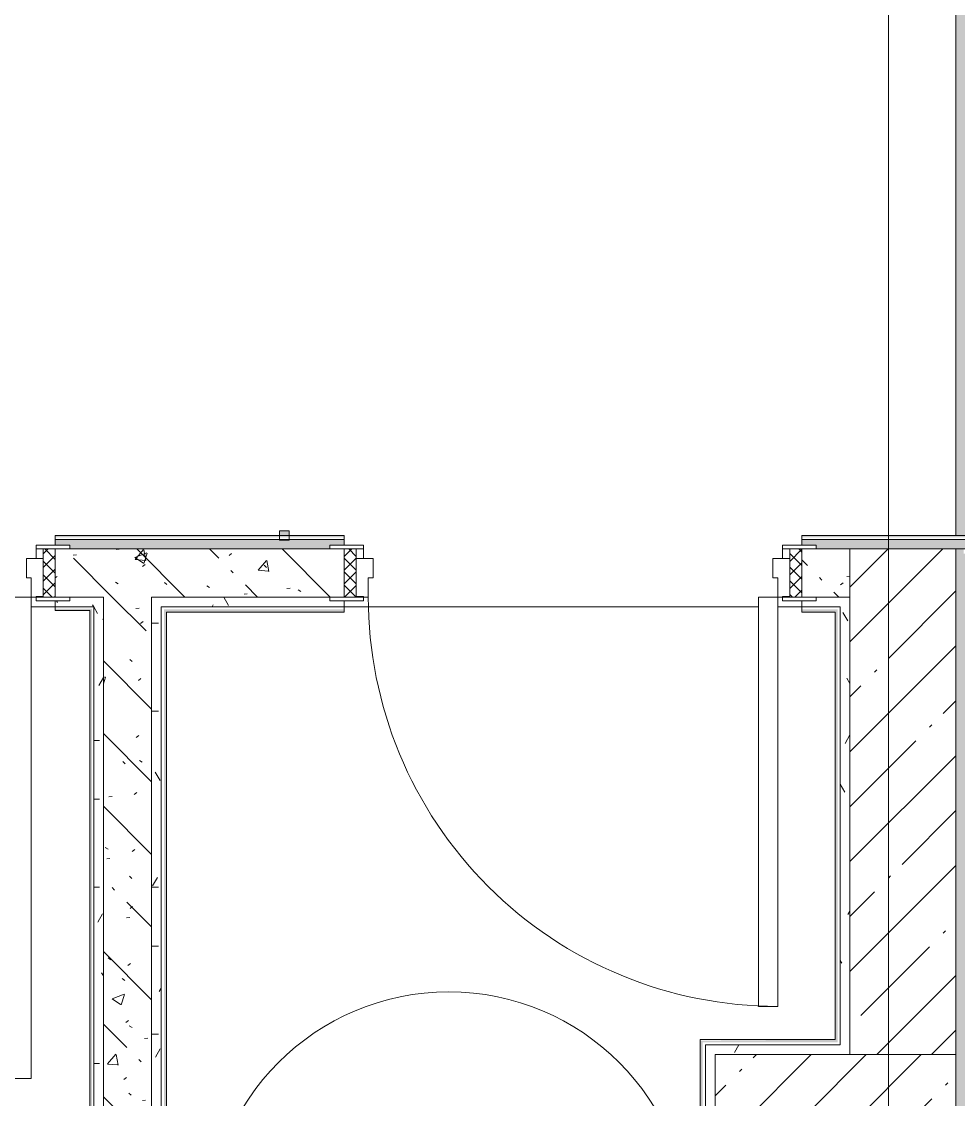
# Model space of a CAD drawing. Header units: millimetres. Extents: x -249154 to 415037, y -45458 to 354837.
# Drawn here: x 82825 to 84770, y 98193 to 100431 of the extents above; entities that cross this region are included whole.
import ezdxf

# ---------------------------------------------------------------- set-up
doc = ezdxf.new("R2010")
doc.units = ezdxf.units.MM
for name, color, linetype, lineweight in [('A-AREA-IDEN', 7, 'Continuous', 9), ('A-DOOR-2', 7, 'Continuous', 5), ('A-DOOR-FRAM-2', 7, 'Continuous', 5), ('A-FLOR', 7, 'Continuous', 9), ('A-WALL', 7, 'Continuous', 5), ('I-WALL', 7, 'Continuous', 5), ('S-COLS', 7, 'Continuous', 9), ('S-COLS-1', 7, 'Continuous', 5), ('Оси', 7, 'Continuous', 9)]:
    doc.layers.add(name, color=color, linetype=linetype, lineweight=lineweight)
doc.layers.add('A-AREA-PATT-1', color=7, linetype='Continuous', lineweight=5, true_color=0xa5bae0, transparency=1)
doc.layers.add('A-FLOR-1', color=7, linetype='Continuous', lineweight=9, true_color=0xeef6ff, transparency=0.5)
for name, color, linetype, lineweight, true_color in [('A-DOOR-1', 7, 'Continuous', 5, 0xc0c0c0), ('A-DOOR-FRAM-1', 7, 'Continuous', 5, 0xc0c0c0), ('A-WALL-1', 9, 'Continuous', 5, 0x808080), ('A-WALL-FNSH-1', 9, 'Continuous', 5, 0x808080)]:
    doc.layers.add(name, color=color, linetype=linetype, lineweight=lineweight, true_color=true_color)
pattern_1 = [(135, (0, 0), (-150.8683, -150.8683), [213.36, -35.56, 7.112, -35.56]), (135, (0, 150.77), (-150.8683, -150.8683), []), (50, (0, 0), (255.05767, -22.3145), [26.67, -293.37]), (355, (0, 0), (-49.3404, 267.4791), [21.336, -234.696]), (100.451, (21.25, -1.86), (205.7195, 245.16356), [22.666, -249.326]), (46.184, (0, 71.12), (379.511, -58.86), [40.005, -440.055]), (96.636, (31.63, 66.2), (332.3634, 346.3991), [33.999, -373.989]), (351.184, (0, 71.12), (332.3669, 346.3953), [32.004, -352.044]), (21, (35.56, 53.34), (212.26017, -143.1711), [26.67, -293.37]), (326, (35.56, 53.34), (86.5224, 257.8632), [21.336, -234.696]), (71.451, (53.25, 41.4), (298.78395, 114.6901), [22.666, -249.326]), (37.5, (0, 0), (4.32385, 118.37751), [6.706, -225.146, 6.706, -231.546, -235.585]), (37.5, (0, 0), (4.32385, 118.37751), [-470.103, 6.706, -228.879]), (7.5, (0, 0), (93.54758, 140.2533), [6.706, -129.134, 6.706, -219.812, -89.789]), (7.5, (0, 0), (93.54758, 140.2533), [-362.356, 6.706, -83.083]), (327.5, (-79.3, 0), (189.82734, -8.02019), [6.706, -82.194, 6.706, -270.662, -368.046]), (327.5, (-79.3, 0), (189.82734, -8.02019), [-366.268, 6.706, -361.34]), (317.5, (-114.86, 0), (207.38114, 35.59764), [6.706, -108.864, 6.706, -177.495, -261.366]), (317.5, (-114.86, 0), (207.38114, 35.59764), [-299.771, 6.706, -254.66])]
pattern_2 = [(0, (0, 0), (243.84, 60.96), [20.117, -162.763, 20.117, -162.763, -975.36]), (0, (0, 0), (243.84, 60.96), [-365.76, 20.117, -345.643, 20.117, -162.763, -426.72]), (0, (0, 0), (243.84, 60.96), [-914.4, 20.117, -101.803, 20.117, -284.683]), (120, (91.44, 30.48), (-174.71291, 180.691634), [20.117, -162.763, 20.117, -162.763, -975.36]), (120, (91.44, 30.48), (-174.71291, 180.691634), [-365.76, 20.117, -345.643, 20.117, -162.763, -426.72]), (120, (91.44, 30.48), (-174.71291, 180.691634), [-914.4, 20.117, -101.803, 20.117, -284.683]), (240, (121.92, 152.4), (-69.12709, -241.651634), [20.117, -162.763, 20.117, -162.763, -975.36]), (240, (121.92, 152.4), (-69.12709, -241.651634), [-365.76, 20.117, -345.643, 20.117, -162.763, -426.72]), (240, (121.92, 152.4), (-69.12709, -241.651634), [-914.4, 20.117, -101.803, 20.117, -284.683])]

# ---------------------------------------------------------------- blocks, each defined once
blk = doc.blocks.new('110_Дверь_СКБ_1Ст_Внутренняя1 - Д-11п 1100x2100h_кладовые _все__ коридор _между помещениями блока столовой__ моечные _все_ 2-32102277-Объем проектирования 1 этажа')
at = {"layer": 'A-DOOR-2'}
h = blk.add_hatch(dxfattribs=at)
h.set_pattern_fill('FP_44', color=256, style=0, pattern_type=2)
h.set_pattern_definition([(135, (1751.41, 114.685), (-14.14214, -14.14214), []), (225, (1751.41, 114.685), (14.14214, -14.14214), [])])
h.paths.add_polyline_path([(537.5, -50), (562.5, -50), (562.5, 50), (537.5, 50)])
at = {"layer": 'A-DOOR-FRAM-2'}
h = blk.add_hatch(dxfattribs=at)
h.set_pattern_fill('FP_45', color=256, style=0, pattern_type=2)
h.set_pattern_definition([(45, (-371.384, 114.685), (-14.1421, 14.1421), []), (135, (-371.384, 114.685), (-14.1421, -14.1421), [])])
h.paths.add_polyline_path([(-512.5, -50), (-512.5, 50), (-537.5, 50), (-537.5, -50)])
at = {"layer": 'A-DOOR-1'}
for p, q in [((-487.5, 1050), (-487.5, 50)), ((-447.5, 1050), (-487.5, 1050)), ((-447.5, 50), (-447.5, 1050)), ((-487.5, 50), (-447.5, 50))]:
    blk.add_line(p, q, dxfattribs=at)
blk.add_arc((-487.5, 50), 1000, 360, 90, dxfattribs=at)
at = {"layer": 'A-DOOR-FRAM-1'}
for p, q in [((-497.5, 58), (-567.5, 58)), ((-567.5, 58), (-567.5, 50)), ((-567.5, 50), (-497.5, 50)), ((-512.5, 50), (-537.5, 50)), ((-537.5, 50), (-537.5, -50)), ((-487.5, 50), (-512.5, 50)), ((-512.5, 50), (-512.5, -30)), ((-512.5, -50), (-512.5, 50)), ((-497.5, 50), (-512.5, 50)), ((-512.5, 50), (-512.5, 49)), ((-512.5, 49), (-497.5, 49)), ((-497.5, 50), (-497.5, 58)), ((-497.5, 49), (-497.5, 50)), ((-487.5, 10), (-487.5, 50)), ((512.5, 50), (512.5, 10)), ((537.5, 50), (512.5, 50)), ((592.5, 58), (522.5, 58)), ((522.5, 58), (522.5, 50)), ((537.5, 50), (522.5, 50)), ((522.5, 50), (522.5, 49)), ((522.5, 50), (592.5, 50)), ((522.5, 49), (537.5, 49)), ((537.5, -30), (537.5, 50)), ((562.5, 50), (537.5, 50)), ((537.5, 50), (537.5, -50)), ((537.5, 49), (537.5, 50)), ((562.5, -50), (562.5, 50)), ((592.5, 50), (592.5, 58)), ((-477.5, 10), (-487.5, 10)), ((-477.5, -30), (-477.5, 10)), ((512.5, 10), (502.5, 10)), ((502.5, 10), (502.5, -30)), ((-512.5, -30), (-477.5, -30)), ((-497.5, -30), (-512.5, -30)), ((-512.5, -30), (-512.5, -50)), ((-497.5, -50), (-497.5, -30)), ((502.5, -30), (537.5, -30)), ((537.5, -30), (522.5, -30)), ((522.5, -30), (522.5, -50)), ((537.5, -50), (537.5, -30)), ((-497.5, -50), (-567.5, -50)), ((-567.5, -50), (-567.5, -58)), ((-567.5, -58), (-497.5, -58)), ((-537.5, -50), (-512.5, -50)), ((-512.5, -50), (-497.5, -50)), ((-497.5, -58), (-497.5, -50)), ((522.5, -50), (537.5, -50)), ((592.5, -50), (522.5, -50)), ((522.5, -50), (522.5, -58)), ((522.5, -58), (592.5, -58)), ((537.5, -50), (562.5, -50)), ((592.5, -58), (592.5, -50))]:
    blk.add_line(p, q, dxfattribs=at)
blk = doc.blocks.new('110_Дверь_СКБ_1Ст_Внутренняя1 - Д-7_п__950x2100h_Туалет-V79-Объем проектирования 1 этажа')
at = {"layer": 'A-DOOR-2'}
h = blk.add_hatch(dxfattribs=at)
h.set_pattern_fill('FP_48', color=256, style=0, pattern_type=2)
h.set_pattern_definition([(135, (1826.41, 114.685), (-14.14214, -14.14214), []), (225, (1826.41, 114.685), (14.14214, -14.14214), [])])
h.paths.add_polyline_path([(462.5, 50), (462.5, -50), (487.5, -50), (487.5, 50)])
at = {"layer": 'A-DOOR-FRAM-2'}
h = blk.add_hatch(dxfattribs=at)
h.set_pattern_fill('FP_49', color=256, style=0, pattern_type=2)
h.set_pattern_definition([(45, (-296.384, 114.685), (-14.1421, 14.1421), []), (135, (-296.384, 114.685), (-14.1421, -14.1421), [])])
h.paths.add_polyline_path([(-462.5, 50), (-462.5, -50), (-437.5, -50), (-437.5, 50), (-455.9, 50)])
at = {"layer": 'A-DOOR-1'}
for p, q in [((-412.5, 900), (-412.5, 50)), ((-372.5, 900), (-412.5, 900)), ((-372.5, 50), (-372.5, 900)), ((-412.5, 50), (-372.5, 50))]:
    blk.add_line(p, q, dxfattribs=at)
blk.add_arc((-412.5, 50), 850, 360, 90, dxfattribs=at)
at = {"layer": 'A-DOOR-FRAM-1'}
for p, q in [((-422.5, 58), (-492.5, 58)), ((-492.5, 58), (-492.5, 50)), ((-492.5, 50), (-422.5, 50)), ((-437.5, 50), (-462.5, 50)), ((-462.5, 50), (-462.5, -50)), ((-412.5, 50), (-437.5, 50)), ((-437.5, 50), (-437.5, -30)), ((-437.5, -50), (-437.5, 50)), ((-422.5, 50), (-437.5, 50)), ((-437.5, 50), (-437.5, 49)), ((-437.5, 49), (-422.5, 49)), ((-422.5, 50), (-422.5, 58)), ((-422.5, 49), (-422.5, 50)), ((-412.5, 10), (-412.5, 50)), ((437.5, 50), (437.5, 10)), ((462.5, 50), (437.5, 50)), ((517.5, 58), (447.5, 58)), ((447.5, 58), (447.5, 50)), ((462.5, 50), (447.5, 50)), ((447.5, 50), (447.5, 49)), ((447.5, 50), (517.5, 50)), ((447.5, 49), (462.5, 49)), ((462.5, -30), (462.5, 50)), ((487.5, 50), (462.5, 50)), ((462.5, 50), (462.5, -50)), ((462.5, 49), (462.5, 50)), ((487.5, -50), (487.5, 50)), ((517.5, 50), (517.5, 58)), ((-402.5, 10), (-412.5, 10)), ((-402.5, -30), (-402.5, 10)), ((437.5, 10), (427.5, 10)), ((427.5, 10), (427.5, -30)), ((-437.5, -30), (-402.5, -30)), ((-422.5, -30), (-437.5, -30)), ((-437.5, -30), (-437.5, -50)), ((-422.5, -50), (-422.5, -30)), ((427.5, -30), (462.5, -30)), ((462.5, -30), (447.5, -30)), ((447.5, -30), (447.5, -50)), ((462.5, -50), (462.5, -30)), ((-422.5, -50), (-492.5, -50)), ((-492.5, -50), (-492.5, -58)), ((-492.5, -58), (-422.5, -58)), ((-462.5, -50), (-437.5, -50)), ((-437.5, -50), (-422.5, -50)), ((-422.5, -58), (-422.5, -50)), ((447.5, -50), (462.5, -50)), ((517.5, -50), (447.5, -50)), ((447.5, -50), (447.5, -58)), ((447.5, -58), (517.5, -58)), ((462.5, -50), (487.5, -50)), ((517.5, -58), (517.5, -50))]:
    blk.add_line(p, q, dxfattribs=at)
blk = doc.blocks.new('BSC_Колонна _Прямоугольная - 500х500-V135-Объем проектирования 1 этажа')
at = {"layer": 'S-COLS-1'}
h = blk.add_hatch(dxfattribs=at)
h.set_pattern_fill('FP_137', color=256, style=0, pattern_type=2)
h.set_pattern_definition([(45, (-84450, -18850), (-114.04925, 114.04925), []), (45, (-84335.95, -18850), (-114.04925, 114.04925), [201.613, -40.323, 6.706, -33.617])])
h.paths.add_polyline_path([(-250, -250), (250, -250), (250, 250), (-250, 250), (-250, 222.4)])
for p, q in [((250, 250), (-250, 250)), ((-250, 250), (-250, -250)), ((250, -250), (250, 250)), ((-250, -250), (250, -250))]:
    blk.add_line(p, q, dxfattribs=at)
blk = doc.blocks.new('Марка_Помещения - Номер-25198446-Объем проектирования 1 этажа')
at = {"layer": 'A-AREA-IDEN'}
for start, end in [(360, 180), (180, 360)]:
    blk.add_arc((0, 0), 2.5, start, end, dxfattribs=at)
blk = doc.blocks.new('1floor')
at = {"layer": 'A-AREA-PATT-1'}
h = blk.add_hatch(color=256, dxfattribs=at)
h.paths.add_polyline_path([(86670, 20080), (86670, 20130), (86645, 20130), (86645, 20080)])
h.paths.add_polyline_path([(85570, 20080), (85595, 20081.8), (85595, 20130), (85570, 20130)])
h.paths.add_polyline_path([(86740, 20160), (86860, 20160), (86860, 20280), (86810, 20280), (86808.3, 20225), (86802, 20225), (86802, 20230), (86790, 20230), (86790, 20170), (86670, 20170), (86670, 20160), (86730, 20160)])
h.paths.add_polyline_path([(81140, 20174), (81730, 20174), (81730, 20178), (80550, 20178), (80551.1, 20174), (81100.7, 20174)])
h.paths.add_polyline_path([(79450, 20174), (79450, 20178), (78707.8, 20178), (78707.8, 21178), (78379.8, 21178), (78380, 21174), (78703.8, 21172.4), (78703.8, 20174), (79447, 20174)])
h.paths.add_polyline_path([(84480, 20174), (85570, 20174), (85569.3, 20178), (84380, 20178), (84380, 20174), (84407.1, 20174)])
h.paths.add_polyline_path([(83130, 20174), (83430, 20174), (83430, 20178), (83315.5, 20178), (83315.5, 20188), (83295.5, 20188), (83295.5, 20178), (82830, 20178), (82831.7, 20174)])
h.paths.add_polyline_path([(69060, 21174), (69085, 21174), (69085, 21178), (68270, 21178), (68270, 21174), (69053.6, 21174)])
h.paths.add_polyline_path([(70185, 21174), (74744.8, 21174), (74744.8, 21178), (70185, 21178)])
h.paths.add_polyline_path([(66780, 21174), (67170, 21174), (67170, 21178), (66288, 21178), (66288, 22672), (66788, 22672), (66788, 23325), (66784, 23325), (66784, 22676), (66284, 22676), (66284, 21174), (66760, 21174)])
h.paths.add_polyline_path([(76309.7, 21174), (77279.8, 21174), (77279.8, 21178), (76144.8, 21178), (76144.8, 21174), (76299.8, 21174)])
h.paths.add_polyline_path([(86855, 21630), (86860, 21630), (86860, 21670), (86810, 21670), (86810, 21630), (86841.6, 21630)])
h.paths.add_polyline_path([(84736, 21642), (84736, 21652), (85330, 21652), (85330, 21656), (83480, 21656), (83480, 21652), (84716, 21652), (84716, 21642)])
h.paths.add_polyline_path([(82310.9, 21652), (82530, 21652), (82530, 21656), (82306, 21656.6), (82306, 22676), (82200, 22676), (82200.9, 22672), (82302, 22672), (82302, 21652), (82310, 21652)])
h.paths.add_polyline_path([(86802, 21660), (86800, 21670), (86384.7, 21670), (86386.6, 21660), (86790, 21660)])
h.paths.add_polyline_path([(85359.9, 21660), (85434.7, 21660), (85433.8, 21670), (85330, 21670), (85330, 21660), (85358.2, 21660)])
h.paths.add_polyline_path([(86384.7, 21680), (86384.7, 21730), (86359.7, 21728.4), (86359.7, 21680), (86362.4, 21680)])
h.paths.add_polyline_path([(85434.7, 21680), (85459.7, 21680.7), (85459.7, 21730), (85434.7, 21730), (85434.7, 21722.3)])
h.paths.add_polyline_path([(81247.8, 22672), (81250, 22672), (81248.9, 22676), (78450, 22676), (78451.3, 22672), (81236.5, 22672)])
h.paths.add_polyline_path([(75747.1, 22672), (77350, 22672), (77349.8, 22676), (75744.8, 22676), (75744.8, 22672)])
h.paths.add_polyline_path([(70210, 22672), (74644.8, 22672), (74644.8, 22676), (70210, 22676)])
h.paths.add_polyline_path([(68450, 22672), (69110, 22672), (69109.9, 22676), (68286, 22676), (68286, 26990), (67110.5, 26990), (67111, 26860), (67118, 26860), (67118, 26900), (68202, 26900), (68203.9, 26852), (68282, 26850), (68283.9, 22672), (68430, 22672)])
h.paths.add_polyline_path([(66784, 24725), (66788, 24725), (66788, 24970.5), (66780, 24970), (66780, 24960), (66760, 24960), (66759.5, 24950), (59885, 24950), (59885, 24850), (59895, 24850), (59895, 24830), (59810, 24830), (59810, 24820), (60595, 24820), (60600, 24830), (60600, 24850), (60610, 24850), (60630, 24890), (66784, 24890), (66784, 24744.5)])
h.paths.add_polyline_path([(58795, 24809.5), (58825, 24810.6), (58825, 24850), (58835, 24850), (58835, 24950), (58130, 24950), (58130, 24850), (58140, 24850), (58139.4, 24830), (58130, 24830), (58130, 24810), (58140, 24810), (58140, 24820), (58710, 24820), (58710.5, 24809.5), (58794.7, 24809.5)])
h.paths.add_polyline_path([(59925, 24845), (59925, 24850), (59935, 24850), (59935, 24845)])
h.paths.add_polyline_path([(60560, 24845), (60560, 24850), (60570, 24850), (60570, 24845)])
h.paths.add_polyline_path([(58044, 24974), (58130, 24974), (58128.8, 24978), (57958, 24978), (57958, 25558), (57574, 25558), (57574, 25554), (57954, 25551.7), (57955.8, 24974), (57958.1, 24974)])
h.paths.add_polyline_path([(66165.2, 26472), (66788, 26472), (66788, 26852), (67111, 26852), (67108.9, 26856), (66784, 26856), (66784, 26476), (66136, 26476), (66135.6, 26496), (64382.7, 26496), (64382.7, 26480), (66132, 26480), (66132, 26472), (66160, 26472)])
h.paths.add_polyline_path([(60783.6, 26472), (60788, 26472), (60788, 26480), (62582.7, 26480), (62582.7, 26496), (60784, 26496), (60784, 26476), (60136, 26478.3), (60136, 26496), (59672.7, 26496), (59672.7, 26480), (60132, 26480), (60132, 26472), (60780, 26472)])
h.paths.add_polyline_path([(57589.4, 26480), (57872.7, 26480), (57872.7, 26496), (57574, 26496), (57574, 26480)])
for points in [[(82902, 15274), (82906, 15274.6), (82906, 20026), (82830, 20026), (82830, 20022), (82902, 20022), (82902, 15278), (81178, 15278), (81176.5, 17278), (80778, 17278), (80778, 19722), (81578, 19722), (81578, 20022), (81730, 20022), (81730, 20026), (81574, 20026), (81574, 19726), (80774, 19726), (80774, 17274), (81174, 17274), (81174, 15274), (82199.7, 15274)], [(84180, 17855.5), (84454.5, 17855.5), (84454.5, 18574.5), (84174.5, 18576.4), (84174.5, 19125.5), (84454.5, 19125.5), (84454.5, 20024.5), (84380, 20024.5), (84380.4, 20019), (84449, 20019), (84449, 19131), (84169, 19128.9), (84169, 18569), (84449, 18569), (84449, 17861), (83061, 17862.4), (83062.3, 20019), (83430, 20019), (83430, 20024.5), (83055.5, 20024.5), (83055.5, 17855.5), (84174.5, 17855.5)]]:
    blk.add_hatch(color=256, dxfattribs=at).paths.add_polyline_path(points)
at = {"layer": 'A-FLOR-1'}
h = blk.add_hatch(color=256, dxfattribs=at)
h.paths.add_polyline_path([(123280, 14944.8), (124810, 14944.8), (124809.5, 15550), (123280, 15550)])
h.paths.add_polyline_path([(42160, 15200), (42140, 15220), (42139.5, 20600), (40310, 20600), (40310, 19161.4), (39761.6, 18905.7), (39667.1, 18516.8), (39402.9, 19083.2), (39308.4, 18694.3), (38780, 18447.9), (38780.5, 15220), (42140, 15219)])
h.paths.add_polyline_path([(84700, 20178), (84750, 20178), (84750, 21652), (84736, 21652), (84736, 21642), (84716, 21642), (84716, 21652), (84700, 21652), (84700, 20569)])
h.paths.add_polyline_path([(59895, 23730), (59895, 24793), (59885, 24793), (59885, 24800), (59850, 24800), (59850, 23730)])
h.paths.add_polyline_path([(67964.6, 26880), (68202, 26880), (68202, 26900), (67118, 26900), (67118, 26880), (67758.3, 26880)])
h = blk.add_hatch(color=256, dxfattribs=at)
h.paths.add_polyline_path([(84708, 7520), (84708, 7650), (84750, 7650), (84750, 11550), (84700, 11550), (84700, 7520)])
h.paths.add_polyline_path([(89170, 7520), (89180, 7520), (89180, 7550), (89170, 7550)])
h.paths.add_polyline_path([(122984.5, 13450), (122985, 13450.2), (122984.5, 13750), (122980, 13750), (122980, 13450)])
h.paths.add_polyline_path([(124830, 14944.8), (124830, 15220), (124810, 15220), (124810, 14944.8), (124822, 14944.8)])
h.paths.add_polyline_path([(123280, 14944.8), (123280, 15550), (123275, 15550), (123275.5, 14944.8)])
h.paths.add_polyline_path([(84700, 15150), (84750, 15150), (84750, 20150), (84736, 20150), (84736, 20140), (84716, 20140), (84716, 20150), (84700, 20150), (84700, 15175)])
h.paths.add_polyline_path([(84750, 21700), (84750, 23430), (84700, 23430), (84700, 21700)])
at = {"layer": 'I-WALL'}
h = blk.add_hatch(dxfattribs=at)
h.set_pattern_fill('FP_191', color=256, style=0, pattern_type=2)
h.set_pattern_definition(pattern_2)
h.paths.add_polyline_path([(86670, 20150), (86790, 20150), (86790, 20170), (86670, 20170), (86670, 20160)])
h.paths.add_polyline_path([(85339.6, 20150), (85570, 20150), (85567.8, 20170), (84380, 20170), (84380, 20158), (84410, 20158), (84410, 20150), (85210, 20150)])
h.paths.add_polyline_path([(83225.1, 20150), (83400, 20151), (83400, 20158), (83430, 20158), (83430, 20170), (82830, 20170), (82830, 20158), (82860, 20158), (82860, 20150), (83030, 20150)])
h.paths.add_polyline_path([(81700, 20150), (81700, 20158), (81730, 20158), (81730, 20170), (80550, 20170), (80550, 20158), (80580, 20158), (80580, 20150), (81550, 20150)])
h.paths.add_polyline_path([(79105.1, 20150), (79420, 20150.8), (79420, 20158), (79450, 20158), (79450, 20170), (78679.8, 20170), (78679.8, 20150), (78935.8, 20150)])
h = blk.add_hatch(dxfattribs=at)
h.set_pattern_fill('FP_41', color=256, style=0, pattern_type=2)
h.set_pattern_definition(pattern_1)
h.paths.add_polyline_path([(84480, 20050), (84480, 20150), (84380, 20148.2), (84380, 20050), (84460, 20050)])
h.paths.add_polyline_path([(83400, 20050), (83430, 20050), (83429.3, 20150), (82830, 20150), (82830, 20050), (83231.3, 20050)])
h.paths.add_polyline_path([(81550, 20050), (81730, 20050), (81730, 20150), (81550, 20150), (81550, 20132.4)])
h = blk.add_hatch(dxfattribs=at)
h.set_pattern_fill('FP_1', color=256, style=0, pattern_type=2)
h.set_pattern_definition([(45, (0, 0), (-114.04925, 114.04925), []), (45, (114.05, 0), (-114.04925, 114.04925), [201.612, -40.322, 6.706, -33.617])])
h.paths.add_polyline_path([(84700, 19100), (84700, 20150), (84480, 20150), (84480, 19100), (84646.5, 19100)])
h = blk.add_hatch(dxfattribs=at)
h.set_pattern_fill('FP_191', color=256, style=0, pattern_type=2)
h.set_pattern_definition(pattern_2)
h.paths.add_polyline_path([(81590.9, 20030), (81730, 20030), (81730, 20042), (81700, 20042), (81700, 20050), (81570, 20050), (81570.6, 20030)])
h.paths.add_polyline_path([(82910, 20030), (82909.9, 20050), (82860, 20050), (82858.8, 20042), (82830, 20042), (82830, 20030), (82902, 20030)])
h = blk.add_hatch(dxfattribs=at)
h.set_pattern_fill('FP_191', color=256, style=0, pattern_type=2)
h.set_pattern_definition(pattern_2)
h.paths.add_polyline_path([(82930, 15270), (82930, 20050), (82910, 20050), (82910, 15270)])
h = blk.add_hatch(dxfattribs=at)
h.set_pattern_fill('FP_41', color=256, style=0, pattern_type=2)
h.set_pattern_definition(pattern_1)
h.paths.add_polyline_path([(82930, 15250), (83030, 15250), (83030, 20050), (82930, 20050), (82930, 15270)])
h = blk.add_hatch(dxfattribs=at)
h.set_pattern_fill('FP_191', color=256, style=0, pattern_type=2)
h.set_pattern_definition(pattern_2)
h.paths.add_polyline_path([(83030, 20030), (83430, 20030), (83430, 20042), (83400, 20042), (83400, 20050), (83030, 20050)])
h.paths.add_polyline_path([(84460, 20030), (84480, 20030), (84480, 20050), (84410, 20050), (84410, 20042), (84380, 20042), (84380, 20030), (84459.4, 20030)])
h = blk.add_hatch(dxfattribs=at)
h.set_pattern_fill('FP_191', color=256, style=0, pattern_type=2)
h.set_pattern_definition(pattern_2)
h.paths.add_polyline_path([(83030, 17830), (83050, 17830), (83050, 20030), (83030, 20030), (83030, 17837.1)])
h = blk.add_hatch(dxfattribs=at)
h.set_pattern_fill('FP_191', color=256, style=0, pattern_type=2)
h.set_pattern_definition(pattern_2)
h.paths.add_polyline_path([(84460.1, 19120), (84480, 19120), (84480, 20030), (84460, 20030), (84460, 19120)])
h = blk.add_hatch(dxfattribs=at)
h.set_pattern_fill('FP_191', color=256, style=0, pattern_type=2)
h.set_pattern_definition(pattern_2)
h.paths.add_polyline_path([(84200, 18600), (84200, 19120), (84180, 19120), (84180, 18600)])
h = blk.add_hatch(dxfattribs=at)
h.set_pattern_fill('FP_191', color=256, style=0, pattern_type=2)
h.set_pattern_definition(pattern_2)
h.paths.add_polyline_path([(84262.8, 19100), (84480, 19100), (84480, 19120), (84200, 19120), (84200, 19100), (84204.8, 19100)])
at = {"layer": 'A-FLOR'}
for p, q in [((84700, 21652), (84700, 20178)), ((82830, 20170), (82830, 20158)), ((83430, 20158), (83430, 20170)), ((83430, 20030), (83430, 20042)), ((82830, 20030), (82780, 20030)), ((84290, 20030), (83430, 20030)), ((84380, 20030), (84330, 20030))]:
    blk.add_line(p, q, dxfattribs=at)
at = {"layer": 'A-WALL'}
for p, q in [((83400, 20150), (82860, 20150)), ((83030, 20050), (83400, 20050)), ((84410, 20050), (84480, 20050)), ((82910, 20030), (82830, 20030)), ((82910, 15270), (82910, 20030)), ((83050, 17850), (83050, 20030)), ((83430, 20030), (83050, 20030)), ((84460, 20030), (84380, 20030)), ((84460, 19120), (84460, 20030)), ((84200, 19120), (84460, 19120))]:
    blk.add_line(p, q, dxfattribs=at)
at = {"layer": 'A-WALL-1'}
for p, q in [((83430, 20170), (82830, 20170)), ((83430, 20158), (83430, 20170)), ((85570, 20170), (84380, 20170)), ((84380, 20170), (84380, 20158)), ((84410, 20150), (85570, 20150)), ((84480, 19100), (84480, 20150)), ((84700, 19100), (84700, 20150)), ((82830, 20042), (82830, 20030)), ((82860, 20050), (82930, 20050)), ((82930, 20050), (82860, 20050)), ((82930, 15250), (82930, 20050)), ((83030, 17830), (83030, 20050)), ((83430, 20030), (83430, 20042)), ((84380, 20042), (84380, 20030)), ((84180, 19120), (84180, 18580))]:
    blk.add_line(p, q, dxfattribs=at)
at = {"layer": 'A-WALL-FNSH-1'}
for p, q in [((83430, 20178), (82830, 20178)), ((82830, 20178), (82830, 20170)), ((83315.5, 20188), (83295.5, 20188)), ((83295.5, 20188), (83295.5, 20168)), ((83315.5, 20168), (83315.5, 20188)), ((83430, 20170), (83430, 20178)), ((85570, 20178), (84380, 20178)), ((84380, 20178), (84380, 20170)), ((83295.5, 20168), (83315.5, 20168)), ((82830, 20030), (82830, 20022)), ((82830, 20022), (82902, 20022)), ((82902, 20022), (82902, 15278)), ((83061, 17861), (83061, 20019)), ((83061, 20019), (83430, 20019)), ((83430, 20019), (83430, 20030)), ((84380, 20030), (84380, 20019)), ((84380, 20019), (84449, 20019)), ((84449, 20019), (84449, 19131)), ((84169, 19131), (84169, 18569)), ((84449, 19131), (84169, 19131)), ((84180, 19120), (84200, 19120))]:
    blk.add_line(p, q, dxfattribs=at)
at = {"layer": 'Оси'}
blk.add_line((84560, 16915.1), (84560, 21915.1), dxfattribs=at)
at = {"layer": 'A-AREA-IDEN', "xscale": 199.9999999999999, "yscale": 199.9999999999999, "zscale": 199.9999999999999}
blk.add_blockref('Марка_Помещения - Номер-25198446-Объем проектирования 1 этажа', (83647.1, 18730.2), dxfattribs=at)
at = {"layer": 'A-DOOR-1', "rotation": 180}
for name, p in [('110_Дверь_СКБ_1Ст_Внутренняя1 - Д-11п 1100x2100h_кладовые _все__ коридор _между помещениями блока столовой__ моечные _все_ 2-32102277-Объем проектирования 1 этажа', (82292.5, 20100)), ('110_Дверь_СКБ_1Ст_Внутренняя1 - Д-7_п__950x2100h_Туалет-V79-Объем проектирования 1 этажа', (83917.5, 20100))]:
    blk.add_blockref(name, p, dxfattribs=at)
at = {"layer": 'S-COLS'}
blk.add_blockref('BSC_Колонна _Прямоугольная - 500х500-V135-Объем проектирования 1 этажа', (84450, 18850), dxfattribs=at)

msp = doc.modelspace()

# ---------------------------------------------------------------- block references
msp.add_blockref('1floor', (64.7, 79186.1))

doc.saveas('drawing.dxf')
